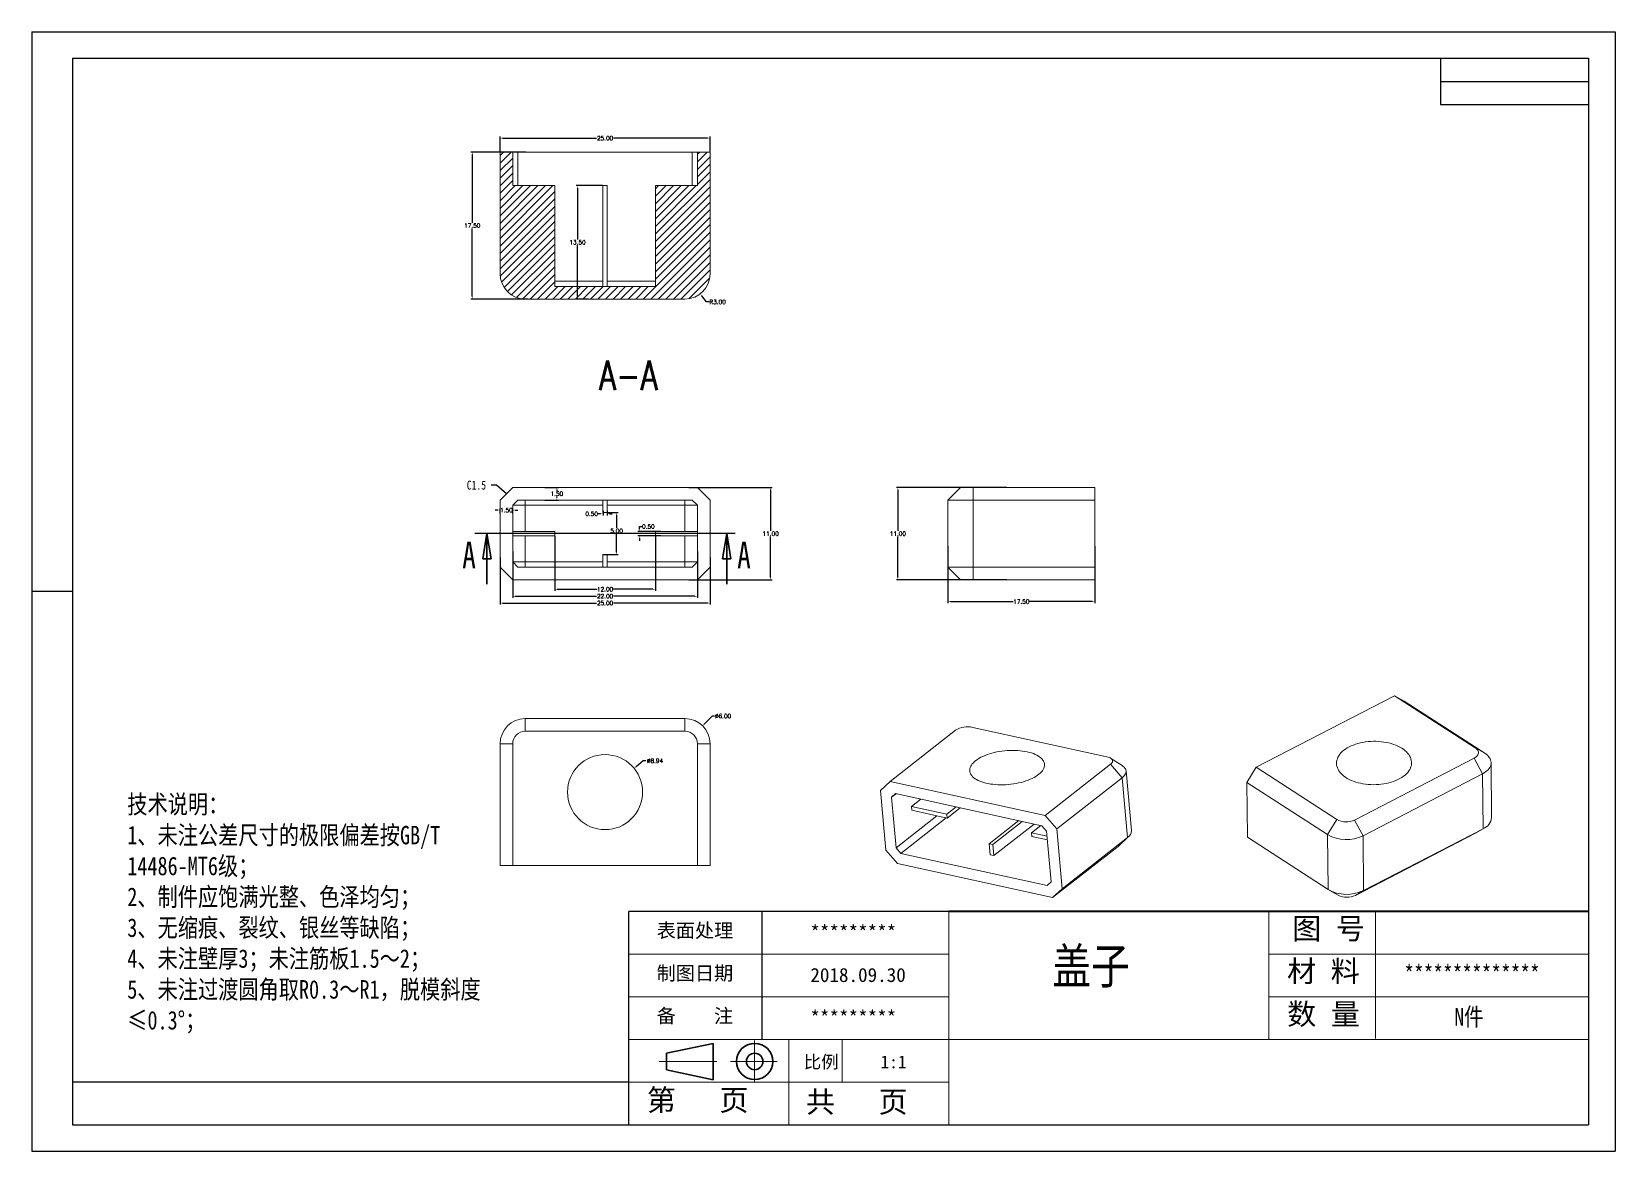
# Model space of a CAD drawing. Header units: inches. Extents: x 1962 to 2664, y 573 to 733.
# Drawn here: x 2475.8 to 2664.4, y 573 to 706.3 of the extents above; entities that cross this region are included whole.
import ezdxf

# ---------------------------------------------------------------- set-up
doc = ezdxf.new("R2010")
doc.units = ezdxf.units.IN
doc.linetypes.add('CENTER2', pattern=[28.575, 19.05, -3.175, 3.175, -3.175])
doc.layers.add('文字', color=81, linetype='Continuous')
for name, color, linetype, lineweight in [('粗实线', 7, 'Continuous', 30), ('细实线', 3, 'Continuous', 9), ('细点划线', 2, 'CENTER2', 9)]:
    doc.layers.add(name, color=color, linetype=linetype, lineweight=lineweight)
doc.styles.add('SLDTEXTSTYLE0', font='TXT', dxfattribs={"width": 0.75})
doc.styles.add('SLDTEXTSTYLE3', font='TXT', dxfattribs={"width": 0.75, "bigfont": 'bigfont'})
doc.styles.get("Standard").update_dxf_attribs({"font": 'txt', "bigfont": 'gbcbig.shx'})
doc.styles.add('宋体', font='', dxfattribs={"width": 0.8, "height": 3.5})
doc.styles.get('宋体').set_extended_font_data('SimSun')
doc.dimstyles.new('1', dxfattribs={"dimtxt": 0.5, "dimasz": 0.3, "dimexe": 0.18, "dimexo": 0.0625, "dimgap": 0.09, "dimtad": 0, "dimtih": 1, "dimtoh": 1, "dimzin": 0, "dimdsep": 46, "dimtxsty": 'Standard', "dimcen": 0, "dimadec": 0, "dimazin": 2, "dimtfac": 1, "dimtofl": 0, "dimtmove": 0, "dimatfit": 3, "dimfxl": 1, "dimtolj": 1, "dimtzin": 0, "dimarcsym": 0})

# ---------------------------------------------------------------- blocks, each defined once
blk = doc.blocks.new('_CLOSED')
at = {"color": 0, "linetype": 'ByBlock', "lineweight": -2}
for p, q in [((-1, 0.166667), (0, 0)), ((-1, 0.166667), (-1, -0.166667)), ((0, 0), (-1, -0.166667)), ((0, 0), (-1, 0))]:
    blk.add_line(p, q, dxfattribs=at)
blk = doc.blocks.new('*D135')
at = {"color": 0, "lineweight": -2}
for p, q in [((2531.59, 692.01), (2531.59, 693.79)), ((2531.89, 693.61), (2543.08, 693.61)), ((2556.29, 693.61), (2545.09, 693.61)), ((2556.59, 692.01), (2556.59, 693.79))]:
    blk.add_line(p, q, dxfattribs=at)
at = {"color": 0}
for points in [[(2531.89, 693.66), (2531.89, 693.56), (2531.59, 693.61)], [(2556.29, 693.66), (2556.29, 693.56), (2556.59, 693.61)]]:
    blk.add_solid(points, dxfattribs=at)
at = {"layer": 'Defpoints', "color": 0}
for p in [(2556.59, 693.61), (2531.59, 691.95), (2556.59, 691.95)]:
    blk.add_point(p, dxfattribs=at)
at = {"color": 0, "insert": (2544.09, 693.61), "char_height": 0.5, "attachment_point": 5}
blk.add_mtext('\\A1;25.00', dxfattribs=at)
blk = doc.blocks.new('*D136')
at = {"color": 0, "lineweight": -2}
for p, q in [((2534.66, 691.95), (2528.09, 691.95)), ((2528.27, 691.65), (2528.27, 683.54)), ((2528.27, 674.75), (2528.27, 682.86)), ((2534.92, 674.45), (2528.09, 674.45))]:
    blk.add_line(p, q, dxfattribs=at)
at = {"color": 0}
for points in [[(2528.22, 691.65), (2528.32, 691.65), (2528.27, 691.95)], [(2528.22, 674.75), (2528.32, 674.75), (2528.27, 674.45)]]:
    blk.add_solid(points, dxfattribs=at)
at = {"layer": 'Defpoints', "color": 0}
for p in [(2534.72, 691.95), (2528.27, 674.45), (2534.98, 674.45)]:
    blk.add_point(p, dxfattribs=at)
at = {"color": 0, "insert": (2528.27, 683.2), "char_height": 0.5, "attachment_point": 5}
blk.add_mtext('\\A1;17.50', dxfattribs=at)
blk = doc.blocks.new('*D137')
at = {"color": 0, "lineweight": -2}
for p, q in [((2543.78, 687.95), (2540.63, 687.95)), ((2540.81, 687.65), (2540.81, 681.54)), ((2540.81, 674.75), (2540.81, 680.86)), ((2542.13, 674.45), (2540.63, 674.45))]:
    blk.add_line(p, q, dxfattribs=at)
at = {"color": 0}
for points in [[(2540.76, 687.65), (2540.86, 687.65), (2540.81, 687.95)], [(2540.76, 674.75), (2540.86, 674.75), (2540.81, 674.45)]]:
    blk.add_solid(points, dxfattribs=at)
at = {"layer": 'Defpoints', "color": 0}
for p in [(2540.81, 687.95), (2543.84, 687.95), (2542.19, 674.45)]:
    blk.add_point(p, dxfattribs=at)
at = {"color": 0, "insert": (2540.81, 681.2), "char_height": 0.5, "attachment_point": 5}
blk.add_mtext('\\A1;13.50', dxfattribs=at)
blk = doc.blocks.new('*D138')
at = {"color": 0, "lineweight": -2}
for p, q in [((2531.59, 643.67), (2531.59, 638.06)), ((2556.59, 643.67), (2556.59, 638.06)), ((2531.89, 638.24), (2543.08, 638.24)), ((2556.29, 638.24), (2545.09, 638.24))]:
    blk.add_line(p, q, dxfattribs=at)
at = {"color": 0}
for points in [[(2531.89, 638.29), (2531.89, 638.19), (2531.59, 638.24)], [(2556.29, 638.29), (2556.29, 638.19), (2556.59, 638.24)]]:
    blk.add_solid(points, dxfattribs=at)
at = {"layer": 'Defpoints', "color": 0}
for p in [(2531.59, 643.74), (2556.59, 643.74), (2556.59, 638.24)]:
    blk.add_point(p, dxfattribs=at)
at = {"color": 0, "insert": (2544.09, 638.24), "char_height": 0.5, "attachment_point": 5}
blk.add_mtext('\\A1;25.00', dxfattribs=at)
blk = doc.blocks.new('*D139')
at = {"color": 0, "lineweight": -2}
for p, q in [((2554.04, 652.01), (2563.98, 652.01)), ((2563.8, 651.71), (2563.8, 646.85)), ((2563.8, 641.31), (2563.8, 646.17)), ((2554.04, 641.01), (2563.98, 641.01))]:
    blk.add_line(p, q, dxfattribs=at)
at = {"color": 0}
for points in [[(2563.75, 651.71), (2563.85, 651.71), (2563.8, 652.01)], [(2563.75, 641.31), (2563.85, 641.31), (2563.8, 641.01)]]:
    blk.add_solid(points, dxfattribs=at)
at = {"layer": 'Defpoints', "color": 0}
for p in [(2553.98, 652.01), (2563.8, 652.01), (2553.98, 641.01)]:
    blk.add_point(p, dxfattribs=at)
at = {"color": 0, "insert": (2563.8, 646.51), "char_height": 0.5, "attachment_point": 5}
blk.add_mtext('\\A1;11.00', dxfattribs=at)
blk = doc.blocks.new('*D140')
at = {"color": 0, "lineweight": -2}
for p, q in [((2536.9, 652.01), (2538.53, 652.01)), ((2538.35, 651.71), (2538.35, 651.6)), ((2538.35, 650.81), (2538.35, 650.92)), ((2536.9, 650.51), (2538.53, 650.51))]:
    blk.add_line(p, q, dxfattribs=at)
at = {"color": 0}
for points in [[(2538.3, 651.71), (2538.4, 651.71), (2538.35, 652.01)], [(2538.3, 650.81), (2538.4, 650.81), (2538.35, 650.51)]]:
    blk.add_solid(points, dxfattribs=at)
at = {"layer": 'Defpoints', "color": 0}
for p in [(2536.84, 652.01), (2538.35, 652.01), (2536.84, 650.51)]:
    blk.add_point(p, dxfattribs=at)
at = {"color": 0, "insert": (2538.35, 651.26), "char_height": 0.5, "attachment_point": 5}
blk.add_mtext('\\A1;1.50', dxfattribs=at)
blk = doc.blocks.new('*D141')
at = {"color": 0, "lineweight": -2}
for p, q in [((2531.29, 649.31), (2530.99, 649.31)), ((2531.59, 648.91), (2531.59, 649.49)), ((2533.09, 648.91), (2533.09, 649.49)), ((2533.39, 649.31), (2533.69, 649.31))]:
    blk.add_line(p, q, dxfattribs=at)
at = {"color": 0}
for points in [[(2531.29, 649.36), (2531.29, 649.26), (2531.59, 649.31)], [(2533.39, 649.36), (2533.39, 649.26), (2533.09, 649.31)]]:
    blk.add_solid(points, dxfattribs=at)
at = {"layer": 'Defpoints', "color": 0}
for p in [(2531.59, 649.31), (2531.59, 648.85), (2533.09, 648.85)]:
    blk.add_point(p, dxfattribs=at)
at = {"color": 0, "insert": (2532.34, 649.31), "char_height": 0.5, "attachment_point": 5}
blk.add_mtext('\\A1;1.50', dxfattribs=at)
blk = doc.blocks.new('*D142')
at = {"color": 0, "lineweight": -2}
for p, q in [((2538.09, 646.2), (2538.09, 639.71)), ((2550.09, 646.2), (2550.09, 639.71)), ((2538.39, 639.89), (2543.16, 639.89)), ((2549.79, 639.89), (2545.01, 639.89))]:
    blk.add_line(p, q, dxfattribs=at)
at = {"color": 0}
for points in [[(2538.39, 639.94), (2538.39, 639.84), (2538.09, 639.89)], [(2549.79, 639.94), (2549.79, 639.84), (2550.09, 639.89)]]:
    blk.add_solid(points, dxfattribs=at)
at = {"layer": 'Defpoints', "color": 0}
for p in [(2538.09, 646.26), (2550.09, 646.26), (2550.09, 639.89)]:
    blk.add_point(p, dxfattribs=at)
at = {"color": 0, "insert": (2544.09, 639.89), "char_height": 0.5, "attachment_point": 5}
blk.add_mtext('\\A1;12.00', dxfattribs=at)
blk = doc.blocks.new('*D143')
at = {"color": 0, "lineweight": -2}
for p, q in [((2544.4, 649.01), (2545.64, 649.01)), ((2545.46, 648.71), (2545.46, 647.19)), ((2545.46, 644.31), (2545.46, 646.51)), ((2543.9, 644.01), (2545.64, 644.01))]:
    blk.add_line(p, q, dxfattribs=at)
at = {"color": 0}
for points in [[(2545.41, 648.71), (2545.51, 648.71), (2545.46, 649.01)], [(2545.41, 644.31), (2545.51, 644.31), (2545.46, 644.01)]]:
    blk.add_solid(points, dxfattribs=at)
at = {"layer": 'Defpoints', "color": 0}
for p in [(2544.34, 649.01), (2545.46, 649.01), (2543.84, 644.01)]:
    blk.add_point(p, dxfattribs=at)
at = {"color": 0, "insert": (2545.46, 646.85), "char_height": 0.5, "attachment_point": 5}
blk.add_mtext('\\A1;5.00', dxfattribs=at)
blk = doc.blocks.new('*D144')
at = {"color": 0, "lineweight": -2}
for p, q in [((2548.18, 647.06), (2548.18, 647.36)), ((2548.18, 647.36), (2548.48, 647.36)), ((2550.72, 646.76), (2548, 646.76)), ((2550.72, 646.26), (2548, 646.26)), ((2548.18, 645.96), (2548.18, 645.66))]:
    blk.add_line(p, q, dxfattribs=at)
at = {"color": 0}
for points in [[(2548.13, 647.06), (2548.23, 647.06), (2548.18, 646.76)], [(2548.13, 645.96), (2548.23, 645.96), (2548.18, 646.26)]]:
    blk.add_solid(points, dxfattribs=at)
at = {"layer": 'Defpoints', "color": 0}
for p in [(2548.18, 646.76), (2550.79, 646.76), (2550.79, 646.26)]:
    blk.add_point(p, dxfattribs=at)
at = {"color": 0, "insert": (2549.24, 647.36), "char_height": 0.5, "attachment_point": 5}
blk.add_mtext('\\A1;0.50', dxfattribs=at)
blk = doc.blocks.new('*D145')
at = {"color": 0, "lineweight": -2}
for p, q in [((2543.54, 648.87), (2543.24, 648.87)), ((2543.84, 649.23), (2543.84, 648.69)), ((2544.34, 649.23), (2544.34, 648.69)), ((2544.64, 648.87), (2544.94, 648.87))]:
    blk.add_line(p, q, dxfattribs=at)
at = {"color": 0}
for points in [[(2543.54, 648.92), (2543.54, 648.82), (2543.84, 648.87)], [(2544.64, 648.92), (2544.64, 648.82), (2544.34, 648.87)]]:
    blk.add_solid(points, dxfattribs=at)
at = {"layer": 'Defpoints', "color": 0}
for p in [(2543.84, 649.29), (2543.84, 648.87), (2544.34, 649.29)]:
    blk.add_point(p, dxfattribs=at)
at = {"color": 0, "insert": (2542.48, 648.87), "char_height": 0.5, "attachment_point": 5}
blk.add_mtext('\\A1;0.50', dxfattribs=at)
blk = doc.blocks.new('*D146')
at = {"color": 0, "lineweight": -2}
for p, q in [((2533.09, 644.37), (2533.09, 638.88)), ((2555.09, 644.37), (2555.09, 638.88)), ((2533.39, 639.06), (2543.08, 639.06)), ((2554.79, 639.06), (2545.09, 639.06))]:
    blk.add_line(p, q, dxfattribs=at)
at = {"color": 0}
for points in [[(2533.39, 639.11), (2533.39, 639.01), (2533.09, 639.06)], [(2554.79, 639.11), (2554.79, 639.01), (2555.09, 639.06)]]:
    blk.add_solid(points, dxfattribs=at)
at = {"layer": 'Defpoints', "color": 0}
for p in [(2533.09, 644.43), (2555.09, 644.43), (2555.09, 639.06)]:
    blk.add_point(p, dxfattribs=at)
at = {"color": 0, "insert": (2544.09, 639.06), "char_height": 0.5, "attachment_point": 5}
blk.add_mtext('\\A1;22.00', dxfattribs=at)
blk = doc.blocks.new('*D147')
at = {"color": 0, "lineweight": -2}
for p, q in [((2591.92, 652.01), (2578.77, 652.01)), ((2578.95, 651.71), (2578.95, 646.85)), ((2578.95, 641.31), (2578.95, 646.17)), ((2591.92, 641.01), (2578.77, 641.01))]:
    blk.add_line(p, q, dxfattribs=at)
at = {"color": 0}
for points in [[(2578.9, 651.71), (2579, 651.71), (2578.95, 652.01)], [(2578.9, 641.31), (2579, 641.31), (2578.95, 641.01)]]:
    blk.add_solid(points, dxfattribs=at)
at = {"layer": 'Defpoints', "color": 0}
for p in [(2578.95, 652.01), (2591.98, 652.01), (2591.98, 641.01)]:
    blk.add_point(p, dxfattribs=at)
at = {"color": 0, "insert": (2578.95, 646.51), "char_height": 0.5, "attachment_point": 5}
blk.add_mtext('\\A1;11.00', dxfattribs=at)
blk = doc.blocks.new('*D148')
at = {"color": 0, "lineweight": -2}
for p, q in [((2584.9, 645.01), (2584.9, 638.24)), ((2602.4, 645.01), (2602.4, 638.24)), ((2585.2, 638.42), (2592.68, 638.42)), ((2602.1, 638.42), (2594.61, 638.42))]:
    blk.add_line(p, q, dxfattribs=at)
at = {"color": 0}
for points in [[(2585.2, 638.47), (2585.2, 638.37), (2584.9, 638.42)], [(2602.1, 638.47), (2602.1, 638.37), (2602.4, 638.42)]]:
    blk.add_solid(points, dxfattribs=at)
at = {"layer": 'Defpoints', "color": 0}
for p in [(2584.9, 645.07), (2602.4, 645.07), (2602.4, 638.42)]:
    blk.add_point(p, dxfattribs=at)
at = {"color": 0, "insert": (2593.65, 638.42), "char_height": 0.5, "attachment_point": 5}
blk.add_mtext('\\A1;17.50', dxfattribs=at)
blk = doc.blocks.new('*D149')
at = {"color": 0, "lineweight": -2}
for p, q in [((2556.83, 624.79), (2555.9, 623.84)), ((2557.13, 624.79), (2556.83, 624.79))]:
    blk.add_line(p, q, dxfattribs=at)
at = {"color": 0}
blk.add_solid([(2555.86, 623.88), (2555.93, 623.81), (2555.69, 623.63)], dxfattribs=at)
at = {"layer": 'Defpoints', "color": 0}
for p in [(2555.69, 623.63), (2551.49, 619.34)]:
    blk.add_point(p, dxfattribs=at)
at = {"color": 0, "insert": (2558.14, 624.79), "char_height": 0.5, "attachment_point": 5}
blk.add_mtext('\\A1;∅6.00', dxfattribs=at)
blk = doc.blocks.new('*D150')
at = {"color": 0, "lineweight": -2}
for p, q in [((2548.64, 619.46), (2547.78, 618.75)), ((2548.94, 619.46), (2548.64, 619.46))]:
    blk.add_line(p, q, dxfattribs=at)
at = {"color": 0}
blk.add_solid([(2547.75, 618.79), (2547.81, 618.72), (2547.55, 618.56)], dxfattribs=at)
at = {"layer": 'Defpoints', "color": 0}
for p in [(2547.55, 618.56), (2540.63, 612.9)]:
    blk.add_point(p, dxfattribs=at)
at = {"color": 0, "insert": (2550.03, 619.46), "char_height": 0.5, "attachment_point": 5}
blk.add_mtext('\\A1;∅8.94', dxfattribs=at)
blk = doc.blocks.new('*D151')
at = {"color": 0, "lineweight": -2}
for p, q in [((2556.18, 674.1), (2555.6, 674.84)), ((2556.48, 674.1), (2556.18, 674.1))]:
    blk.add_line(p, q, dxfattribs=at)
at = {"color": 0}
blk.add_solid([(2555.64, 674.87), (2555.57, 674.81), (2555.42, 675.07)], dxfattribs=at)
at = {"layer": 'Defpoints', "color": 0}
for p in [(2553.59, 677.45), (2555.42, 675.07)]:
    blk.add_point(p, dxfattribs=at)
at = {"color": 0, "insert": (2557.48, 674.1), "char_height": 0.5, "attachment_point": 5}
blk.add_mtext('\\A1;R3.00', dxfattribs=at)

msp = doc.modelspace()

# ---------------------------------------------------------------- hatches: boundary and pattern name
at = {"linetype": 'Continuous', "lineweight": 0}
h = msp.add_hatch(dxfattribs=at)
h.set_pattern_fill('ANSI31', color=4, scale=0.2, style=0)
edge = h.paths.add_edge_path(flags=0)
edge.add_line((2533.088, 691.949), (2531.588, 691.949))
edge.add_line((2531.588, 691.949), (2531.588, 677.449))
edge.add_arc((2534.588, 677.449), 3, 180, 270)
edge.add_line((2534.588, 674.449), (2553.588, 674.449))
edge.add_arc((2553.588, 677.449), 3, 270, 360)
edge.add_line((2556.588, 677.449), (2556.588, 691.949))
edge.add_line((2556.588, 691.949), (2555.088, 691.949))
edge.add_line((2555.088, 691.949), (2555.088, 687.949))
edge.add_line((2555.088, 687.949), (2550.088, 687.949))
edge.add_line((2550.088, 687.949), (2550.088, 675.949))
edge.add_line((2550.088, 675.949), (2538.088, 675.949))
edge.add_line((2538.088, 675.949), (2538.088, 687.949))
edge.add_line((2538.088, 687.949), (2533.088, 687.949))
edge.add_line((2533.088, 687.949), (2533.088, 691.949))

# ---------------------------------------------------------------- linework, layer by layer
for p, q in [((2475.812, 706.285), (2664.376, 706.285)), ((2475.812, 706.285), (2475.812, 572.957)), ((2664.376, 706.285), (2664.376, 572.957)), ((2480.691, 703.11), (2661.201, 703.11)), ((2480.691, 703.11), (2480.691, 576.131)), ((2643.565, 703.11), (2643.565, 697.599)), ((2661.201, 703.11), (2661.201, 576.131)), ((2643.565, 700.355), (2661.201, 700.355)), ((2643.565, 697.599), (2661.201, 697.599)), ((2480.691, 639.621), (2475.812, 639.621)), ((2475.812, 634.683), (2475.812, 572.957)), ((2585.014, 601.527), (2546.92, 601.527)), ((2546.92, 576.131), (2546.92, 601.527)), ((2562.793, 586.29), (2562.793, 601.527)), ((2546.92, 581.21), (2480.691, 581.21)), ((2480.691, 576.131), (2661.201, 576.131)), ((2475.812, 572.957), (2664.376, 572.957)), ((2475.812, 572.957), (2563.11, 572.957))]:
    msp.add_line(p, q)
at = {"color": 7, "linetype": 'Continuous', "lineweight": 15}
for p, q in [((2531.588, 691.949), (2531.588, 677.449)), ((2533.088, 691.949), (2531.588, 691.949)), ((2533.088, 691.949), (2533.088, 687.949)), ((2533.71, 691.949), (2533.088, 691.949)), ((2533.71, 687.949), (2533.71, 691.949)), ((2554.467, 691.949), (2533.71, 691.949)), ((2554.467, 691.949), (2554.467, 687.949)), ((2555.088, 691.949), (2554.467, 691.949)), ((2555.088, 687.949), (2555.088, 691.949)), ((2556.588, 691.949), (2555.088, 691.949)), ((2556.588, 677.449), (2556.588, 691.949)), ((2533.088, 687.949), (2538.088, 687.949)), ((2538.088, 675.949), (2538.088, 687.949)), ((2543.838, 687.949), (2543.838, 675.949)), ((2543.838, 687.949), (2544.338, 687.949)), ((2544.338, 687.949), (2544.338, 675.949)), ((2550.088, 687.949), (2550.088, 675.949)), ((2555.088, 687.949), (2550.088, 687.949)), ((2543.838, 676.571), (2538.088, 676.571)), ((2550.088, 675.949), (2538.088, 675.949)), ((2550.088, 676.571), (2544.338, 676.571)), ((2553.588, 674.449), (2534.588, 674.449)), ((2533.088, 652.012), (2531.588, 650.512)), ((2555.088, 652.012), (2533.088, 652.012)), ((2556.588, 650.512), (2555.088, 652.012)), ((2584.898, 650.512), (2586.398, 652.012)), ((2586.398, 652.012), (2587.898, 652.012)), ((2587.898, 650.512), (2587.898, 652.012)), ((2587.898, 652.012), (2602.398, 652.012)), ((2602.398, 652.012), (2602.398, 650.512)), ((2531.588, 650.512), (2531.588, 642.512)), ((2533.71, 650.512), (2533.088, 649.891)), ((2533.088, 649.891), (2533.088, 643.134)), ((2533.088, 649.891), (2534.588, 649.891)), ((2554.467, 650.512), (2533.71, 650.512)), ((2534.588, 649.891), (2534.588, 650.512)), ((2534.588, 646.762), (2534.588, 649.891)), ((2534.588, 649.891), (2543.838, 649.891)), ((2543.838, 650.512), (2543.838, 649.012)), ((2543.838, 649.012), (2544.338, 649.012)), ((2544.338, 649.012), (2544.338, 650.512)), ((2544.338, 649.891), (2553.588, 649.891)), ((2553.588, 649.891), (2553.588, 650.512)), ((2553.588, 649.891), (2555.088, 649.891)), ((2553.588, 649.891), (2553.588, 646.762)), ((2555.088, 649.891), (2554.467, 650.512)), ((2555.088, 643.134), (2555.088, 649.891)), ((2556.588, 642.512), (2556.588, 650.512)), ((2587.898, 650.512), (2584.898, 650.512)), ((2584.898, 642.512), (2584.898, 650.512)), ((2587.898, 650.512), (2587.898, 642.512)), ((2602.398, 650.512), (2587.898, 650.512)), ((2602.398, 650.512), (2602.398, 642.512)), ((2538.088, 646.762), (2533.088, 646.762)), ((2533.088, 646.262), (2538.088, 646.262)), ((2534.588, 643.134), (2534.588, 646.262)), ((2538.088, 646.262), (2538.088, 646.762)), ((2550.088, 646.762), (2550.088, 646.262)), ((2555.088, 646.762), (2550.088, 646.762)), ((2550.088, 646.262), (2555.088, 646.262)), ((2553.588, 646.262), (2553.588, 643.134)), ((2533.088, 643.134), (2533.71, 642.512)), ((2534.588, 643.134), (2533.088, 643.134)), ((2534.588, 642.512), (2534.588, 643.134)), ((2543.838, 643.134), (2534.588, 643.134)), ((2544.338, 644.012), (2543.838, 644.012)), ((2543.838, 644.012), (2543.838, 642.512)), ((2544.338, 642.512), (2544.338, 644.012)), ((2553.588, 643.134), (2544.338, 643.134)), ((2555.088, 643.134), (2553.588, 643.134)), ((2553.588, 642.512), (2553.588, 643.134)), ((2554.467, 642.512), (2555.088, 643.134)), ((2531.588, 642.512), (2533.088, 641.012)), ((2533.71, 642.512), (2554.467, 642.512)), ((2555.088, 641.012), (2556.588, 642.512)), ((2586.398, 641.012), (2584.898, 642.512)), ((2584.898, 642.512), (2587.898, 642.512)), ((2587.898, 641.012), (2587.898, 642.512)), ((2587.898, 642.512), (2602.398, 642.512)), ((2602.398, 642.512), (2602.398, 641.012)), ((2533.088, 641.012), (2555.088, 641.012)), ((2587.898, 641.012), (2586.398, 641.012)), ((2602.398, 641.012), (2587.898, 641.012)), ((2621.608, 618.685), (2638.085, 627.213)), ((2647.693, 621), (2638.085, 627.213)), ((2638.085, 627.213), (2639.22, 626.57)), ((2639.22, 626.57), (2648.828, 620.357)), ((2534.588, 624.484), (2553.588, 624.484)), ((2534.588, 624.484), (2534.588, 622.984)), ((2553.588, 624.484), (2553.588, 622.984)), ((2553.588, 622.984), (2534.588, 622.984)), ((2585.809, 623.089), (2578.016, 616.998)), ((2603.824, 619.949), (2587.874, 623.443)), ((2531.588, 621.484), (2533.088, 621.484)), ((2531.588, 606.984), (2531.588, 621.484)), ((2533.088, 621.484), (2533.088, 606.984)), ((2556.588, 621.484), (2555.088, 621.484)), ((2555.088, 606.984), (2555.088, 621.484)), ((2556.588, 621.484), (2556.588, 606.984)), ((2647.693, 621), (2648.828, 620.357)), ((2596.484, 612.952), (2604.277, 619.043)), ((2605.654, 618.901), (2604.276, 619.776)), ((2605.657, 617.434), (2604.277, 619.043)), ((2620.497, 616.879), (2621.608, 618.685)), ((2621.608, 618.685), (2631.216, 612.472)), ((2633.333, 612.41), (2647.563, 619.776)), ((2647.563, 619.776), (2648.569, 617.909)), ((2649.644, 612.694), (2649.581, 619.223)), ((2578.016, 616.998), (2576.877, 615.941)), ((2596.484, 612.952), (2578.016, 616.998)), ((2605.657, 617.434), (2597.864, 611.343)), ((2606.299, 610.324), (2605.657, 617.434)), ((2606.769, 611.146), (2606.126, 618.255)), ((2630.104, 610.666), (2620.497, 616.879)), ((2620.56, 610.35), (2620.497, 616.879)), ((2648.569, 617.909), (2634.339, 610.543)), ((2648.632, 611.379), (2648.569, 617.909)), ((2576.877, 615.941), (2577.519, 608.831)), ((2578.658, 615.551), (2578.186, 615.113)), ((2578.186, 615.113), (2578.727, 615.535)), ((2578.186, 615.113), (2578.729, 609.108)), ((2596.083, 611.733), (2578.658, 615.551)), ((2580.587, 614.013), (2581.702, 614.884)), ((2583.602, 612.916), (2578.729, 609.108)), ((2580.587, 614.013), (2580.627, 613.568)), ((2584.785, 613.093), (2580.587, 614.013)), ((2580.627, 613.568), (2584.825, 612.649)), ((2584.785, 613.093), (2585.899, 613.964)), ((2584.825, 612.649), (2584.785, 613.093)), ((2584.825, 612.649), (2586.375, 613.86)), ((2597.864, 611.343), (2596.484, 612.952)), ((2579.3, 608.441), (2584.714, 612.673)), ((2589.832, 609.592), (2593.341, 612.334)), ((2590.252, 609.5), (2593.761, 612.242)), ((2590.373, 608.167), (2595.187, 611.93)), ((2594.858, 610.886), (2595.973, 611.757)), ((2596.655, 611.067), (2596.083, 611.733)), ((2597.197, 605.062), (2596.655, 611.067)), ((2598.506, 604.234), (2597.864, 611.343)), ((2631.216, 612.472), (2630.104, 610.666)), ((2633.333, 612.41), (2634.339, 610.543)), ((2634.402, 604.014), (2648.632, 611.379)), ((2648.632, 611.379), (2647.65, 610.798)), ((2647.721, 610.837), (2648.775, 611.458)), ((2578.729, 609.108), (2579.3, 608.441)), ((2590.252, 609.5), (2589.832, 609.592)), ((2589.832, 609.592), (2589.953, 608.259)), ((2590.373, 608.167), (2590.252, 609.5)), ((2596.708, 610.481), (2594.858, 610.886)), ((2594.858, 610.886), (2594.898, 610.442)), ((2594.898, 610.442), (2596.748, 610.037)), ((2605.16, 609.267), (2597.368, 603.177)), ((2598.506, 604.234), (2606.299, 610.324)), ((2605.16, 609.267), (2606.299, 610.324)), ((2605.221, 609.318), (2605.16, 609.267)), ((2605.221, 609.318), (2606.42, 610.427)), ((2620.56, 610.35), (2630.167, 604.137)), ((2630.167, 604.137), (2630.104, 610.666)), ((2647.65, 610.798), (2633.42, 603.433)), ((2634.339, 610.543), (2634.402, 604.014)), ((2647.721, 610.837), (2647.65, 610.798)), ((2577.519, 608.831), (2578.899, 607.222)), ((2578.899, 607.222), (2597.368, 603.177)), ((2579.3, 608.441), (2596.726, 604.624)), ((2589.953, 608.259), (2590.373, 608.167)), ((2533.088, 606.984), (2531.588, 606.984)), ((2555.088, 606.984), (2533.088, 606.984)), ((2556.588, 606.984), (2555.088, 606.984)), ((2596.726, 604.624), (2597.197, 605.062)), ((2597.368, 603.177), (2598.506, 604.234)), ((2630.307, 604.052), (2631.372, 603.452)), ((2634.402, 604.014), (2633.42, 603.433))]:
    msp.add_line(p, q, dxfattribs=at)
at = {"color": 1}
msp.add_line((2559.588, 646.512), (2528.588, 646.512), dxfattribs=at)
at = {"color": 7, "linetype": 'Continuous', "lineweight": 30}
for p, q in [((2530.016, 640.512), (2530.016, 646.512)), ((2558.566, 640.512), (2558.566, 646.512))]:
    msp.add_line(p, q, dxfattribs=at)
at = {"color": 7, "linetype": 'Continuous', "lineweight": 15, "flags": 128}
for points in [[(2594.354, 620.527), (2594.612, 620.464), (2594.858, 620.393), (2595.088, 620.312), (2595.304, 620.224), (2595.502, 620.127), (2595.683, 620.023), (2595.845, 619.913), (2595.988, 619.796), (2596.111, 619.673), (2596.213, 619.545), (2596.294, 619.413), (2596.353, 619.277), (2596.39, 619.138), (2596.405, 618.996), (2596.398, 618.853), (2596.369, 618.709), (2596.318, 618.564), (2596.245, 618.42), (2596.151, 618.277), (2596.036, 618.136), (2595.9, 617.997), (2595.745, 617.862), (2595.571, 617.731), (2595.379, 617.604), (2595.169, 617.482), (2594.944, 617.366), (2594.704, 617.257), (2594.45, 617.154), (2594.184, 617.059), (2593.906, 616.972), (2593.619, 616.894), (2593.324, 616.824), (2593.022, 616.763), (2592.714, 616.711), (2592.403, 616.67), (2592.089, 616.638), (2591.775, 616.616), (2591.461, 616.604), (2591.15, 616.602), (2590.843, 616.611), (2590.542, 616.63), (2590.247, 616.659), (2589.961, 616.697), (2589.685, 616.746), (2589.421, 616.804), (2589.169, 616.871), (2588.93, 616.947), (2588.707, 617.032), (2588.5, 617.124), (2588.31, 617.224), (2588.139, 617.332), (2587.986, 617.446), (2587.853, 617.566), (2587.741, 617.691), (2587.649, 617.821), (2587.579, 617.955), (2587.531, 618.093), (2587.505, 618.233), (2587.5, 618.376), (2587.519, 618.52), (2587.559, 618.664), (2587.621, 618.809), (2587.704, 618.952), (2587.809, 619.094), (2587.935, 619.234), (2588.08, 619.371), (2588.245, 619.505), (2588.428, 619.634), (2588.629, 619.758), (2588.846, 619.877), (2589.079, 619.99), (2589.326, 620.096), (2589.587, 620.195), (2589.859, 620.286), (2590.141, 620.369), (2590.433, 620.443), (2590.732, 620.509), (2591.037, 620.565), (2591.347, 620.611), (2591.659, 620.648), (2591.973, 620.675), (2592.287, 620.692), (2592.6, 620.699), (2592.909, 620.695), (2593.213, 620.682), (2593.512, 620.658), (2593.802, 620.624), (2594.083, 620.58), (2594.354, 620.527)], [(2632.684, 621.114), (2632.928, 621.231), (2633.184, 621.339), (2633.454, 621.435), (2633.734, 621.521), (2634.023, 621.595), (2634.321, 621.657), (2634.625, 621.706), (2634.935, 621.744), (2635.248, 621.768), (2635.563, 621.78), (2635.878, 621.779), (2636.192, 621.765), (2636.503, 621.738), (2636.81, 621.699), (2637.112, 621.647), (2637.406, 621.583), (2637.691, 621.507), (2637.966, 621.42), (2638.229, 621.321), (2638.48, 621.212), (2638.716, 621.093), (2638.938, 620.965), (2639.142, 620.828), (2639.33, 620.682), (2639.499, 620.53), (2639.648, 620.37), (2639.778, 620.205), (2639.887, 620.035), (2639.975, 619.86), (2640.042, 619.683), (2640.086, 619.503), (2640.109, 619.321), (2640.109, 619.139), (2640.087, 618.957), (2640.043, 618.776), (2639.977, 618.598), (2639.889, 618.422), (2639.78, 618.25), (2639.651, 618.083), (2639.502, 617.922), (2639.333, 617.767), (2639.146, 617.619), (2638.942, 617.479), (2638.721, 617.348), (2638.485, 617.225), (2638.234, 617.113), (2637.971, 617.011), (2637.696, 616.92), (2637.411, 616.84), (2637.117, 616.772), (2636.816, 616.716), (2636.509, 616.673), (2636.198, 616.642), (2635.884, 616.624), (2635.568, 616.618), (2635.253, 616.626), (2634.941, 616.646), (2634.631, 616.679), (2634.327, 616.725), (2634.029, 616.783), (2633.739, 616.853), (2633.459, 616.934), (2633.189, 617.027), (2632.932, 617.131), (2632.688, 617.245), (2632.46, 617.369), (2632.246, 617.502), (2632.05, 617.643), (2631.872, 617.792), (2631.713, 617.948), (2631.573, 618.111), (2631.453, 618.279), (2631.355, 618.451), (2631.277, 618.627), (2631.222, 618.806), (2631.188, 618.987), (2631.177, 619.169), (2631.188, 619.351), (2631.221, 619.533), (2631.276, 619.712), (2631.353, 619.89), (2631.451, 620.063), (2631.57, 620.233), (2631.71, 620.397), (2631.869, 620.555), (2632.047, 620.707), (2632.243, 620.851), (2632.455, 620.987), (2632.684, 621.114)], [(2647.563, 619.776), (2647.701, 619.857), (2647.82, 619.948), (2647.917, 620.047), (2647.992, 620.153), (2648.042, 620.263), (2648.066, 620.375), (2648.065, 620.489), (2648.039, 620.601), (2647.987, 620.71), (2647.912, 620.814), (2647.813, 620.911), (2647.693, 621)], [(2604.277, 619.043), (2604.371, 619.127), (2604.443, 619.215), (2604.49, 619.305), (2604.511, 619.395), (2604.508, 619.483), (2604.478, 619.569), (2604.424, 619.65), (2604.346, 619.726), (2604.244, 619.795), (2604.122, 619.856), (2603.981, 619.907), (2603.824, 619.949)], [(2605.654, 618.901), (2605.664, 618.894), (2605.794, 618.801), (2605.904, 618.701), (2605.992, 618.596), (2606.059, 618.486), (2606.104, 618.373), (2606.126, 618.256), (2606.125, 618.138), (2606.102, 618.018), (2606.056, 617.898), (2605.988, 617.779), (2605.898, 617.661), (2605.788, 617.546), (2605.657, 617.434)], [(2648.828, 620.357), (2648.993, 620.241), (2649.139, 620.116), (2649.266, 619.985), (2649.372, 619.847), (2649.457, 619.705), (2649.521, 619.559), (2649.562, 619.41), (2649.58, 619.259), (2649.575, 619.108), (2649.548, 618.957), (2649.498, 618.808), (2649.426, 618.662), (2649.332, 618.521), (2649.217, 618.384), (2649.082, 618.254), (2648.929, 618.13), (2648.757, 618.015), (2648.569, 617.909)]]:
    msp.add_lwpolyline(points, dxfattribs=at)
at = {"color": 7, "linetype": 'Continuous', "lineweight": 15}
msp.add_circle((2544.088, 615.734), 4.468, dxfattribs=at)
for centre, radius, start, end in [((2534.588, 677.449), 3, 180, 270), ((2553.588, 677.449), 3, 270, 0), ((2534.588, 621.484), 3, 90, 180), ((2553.588, 621.484), 3, 0, 90), ((2534.588, 621.484), 1.5, 90, 180), ((2553.588, 621.484), 1.5, 0, 90), ((2587.274, 620.741), 2.768, 77.48834, 121.97475), ((2605.802, 611.153), 0.967, 300.95054, 359.57392), ((2632.333, 614.475), 2.294, 240.84814, 295.83807), ((2648.063, 612.864), 1.59, 290.95483, 353.8499), ((2632.338, 614.653), 4.57, 240.73208, 295.95413), ((2632.401, 608.123), 4.57, 240.73208, 295.95413), ((2632.415, 605.523), 2.319, 243.27337, 295.65945)]:
    msp.add_arc(centre, radius, start, end, dxfattribs=at)
at = {"layer": '粗实线', "color": 7, "lineweight": 40}
msp.add_line((2661.201, 601.527), (2585.014, 601.527), dxfattribs=at)
at = {"layer": '粗实线', "color": 7}
for p, q in [((2556.959, 585.814), (2551.409, 584.638)), ((2551.409, 584.638), (2551.409, 582.675)), ((2556.959, 585.814), (2556.959, 581.465)), ((2551.409, 582.675), (2556.959, 581.465))]:
    msp.add_line(p, q, dxfattribs=at)
for radius in [2.158, 0.981]:
    msp.add_circle((2561.898, 583.657), radius, dxfattribs=at)
at = {"layer": '细实线', "color": 7}
for p, q in [((2585.014, 601.527), (2585.014, 576.131)), ((2623.108, 601.527), (2623.108, 586.29)), ((2635.806, 601.527), (2635.806, 586.396)), ((2585.014, 596.448), (2546.92, 596.448)), ((2661.201, 596.448), (2623.108, 596.448)), ((2585.014, 591.369), (2546.92, 591.369)), ((2661.201, 591.369), (2623.108, 591.369)), ((2661.201, 586.29), (2546.92, 586.29)), ((2565.967, 586.29), (2565.967, 576.131)), ((2572.316, 586.29), (2572.316, 581.21)), ((2585.014, 581.21), (2546.92, 581.21))]:
    msp.add_line(p, q, dxfattribs=at)
at = {"layer": '细点划线', "color": 7}
for p, q in [((2561.898, 586.14), (2561.898, 581.21)), ((2550.524, 583.657), (2557.384, 583.657)), ((2559.012, 583.657), (2564.589, 583.657))]:
    msp.add_line(p, q, dxfattribs=at)

# ---------------------------------------------------------------- block references
at = {"color": 7, "linetype": 'Continuous', "lineweight": 30, "xscale": 3, "yscale": 3, "zscale": 0.5, "rotation": 90}
for p in [(2530.016, 646.512), (2558.566, 646.512)]:
    msp.add_blockref('_CLOSED', p, dxfattribs=at)

# ---------------------------------------------------------------- texts
at = {"color": 0, "linetype": 'Continuous', "lineweight": 0, "insert": (2546.865, 667.113), "char_height": 3.5, "attachment_point": 2, "style": 'SLDTEXTSTYLE3'}
msp.add_mtext('A-A', dxfattribs=at)
at = {"color": 7, "linetype": 'Continuous', "char_height": 3.175, "attachment_point": 1, "style": 'SLDTEXTSTYLE0'}
for insert in [(2527.079, 645.549), (2559.816, 645.549)]:
    msp.add_mtext('A', dxfattribs=dict(at, insert=insert))
at = {"width": 949.35373, "attachment_point": 1}
for s, insert, char_height in [('{\\fSimHei|b0|i0|c134|p49;表面处理}', (2550.233, 600.086), 1.67037), ('{\\fSimHei|b0|i0|c134|p49;*********}', (2568.528, 599.871), 1.67037), ('{\\fSimHei|b0|i0|c134|p49;制图日期}', (2550.233, 595.006), 1.67037), ('{\\fSimHei|b0|i0|c134|p49;2018.\\fSimHei|b0|i0|c0|p49;09\\fSimHei|b0|i0|c134|p49;.\\fSimHei|b0|i0|c0|p49;30}', (2568.528, 594.792), 1.670368), ('{\\fSimHei|b0|i0|c134|p49;备    注}', (2550.233, 589.927), 1.67037), ('{\\fSimHei|b0|i0|c134|p49;*********}', (2568.528, 589.712), 1.67037)]:
    msp.add_mtext(s, dxfattribs=dict(at, insert=insert, char_height=char_height))
at = {"layer": '文字', "color": 0, "attachment_point": 1, "style": '宋体'}
for s, insert, char_height, width in [('{\\H1.111x;C1.5}', (2527.615, 652.82), 0.95234, 11.01015), ('{\\H1.111x;技术说明：\\P1、未注公差尺寸的极限偏差按GB/T 14486-MT6级；\\P2、制件应饱满光整、色泽均匀；\\P3、无缩痕、裂纹、银丝等缺陷；\\P4、未注壁厚3；未注筋板1.5～2；\\P5、未注过渡圆角取R0.3～R1，脱模斜度≤0.3%%D；}', (2487.197, 615.391), 1.98405, 44.68946), ('盖子', (2597.344, 597.142), 4.2326, 54.11268), ('{\\H1.111x;**************}', (2639.249, 595.121), 1.90468, 22.02029), ('{\\H1.111x;N件}', (2645.216, 590.042), 1.90468, 22.02029)]:
    msp.add_mtext(s, dxfattribs=dict(at, insert=insert, char_height=char_height, width=width))
at = {"layer": '细实线', "color": 7, "attachment_point": 1}
for s, insert, char_height, width in [('{\\fSimSun|b0|i0|c134|p54;图 号}', (2625.9, 600.756), 2.53958, 12.6979), ('{\\fSimSun|b0|i0|c134|p54;材 料   }', (2625.298, 595.677), 2.53958, 12.6979), ('{\\fSimSun|b0|i0|c134|p54;数 量}', (2625.311, 590.573), 2.53958, 11.47414), ('{\\fSimSun|b0|i0|c134|p54;比例}', (2567.745, 584.366), 1.52375, 6.68878), ('{\\fSimSun|b0|i0|c134|p54;1:1}', (2576.872, 584.366), 1.52375, 6.68878), ('{\\fSimSun|b0|i0|c134|p54;第   页}', (2549.057, 580.337), 2.53958, 19.04685), ('{\\fSimSun|b0|i0|c134|p54; 共   页}', (2566.278, 580.122), 2.53958, 19.04685)]:
    msp.add_mtext(s, dxfattribs=dict(at, insert=insert, char_height=char_height, width=width))

# ---------------------------------------------------------------- dimensions: what is measured, and where the dimension line sits
for base, p1, p2, picture, middle in [((2556.588, 693.609), (2531.588, 691.949), (2556.588, 691.949), '*D135', (2544.088, 693.609)), ((2531.588, 649.308), (2533.088, 648.845), (2531.588, 648.845), '*D141', (2532.338, 649.308)), ((2543.838, 648.869), (2544.338, 649.293), (2543.838, 649.293), '*D145', (2542.482, 648.869)), ((2550.088, 639.887), (2538.088, 646.262), (2550.088, 646.262), '*D142', (2544.088, 639.887)), ((2602.398, 638.418), (2584.898, 645.068), (2602.398, 645.068), '*D148', (2593.648, 638.418)), ((2556.588, 638.238), (2531.588, 643.737), (2556.588, 643.737), '*D138', (2544.088, 638.238)), ((2555.088, 639.055), (2533.088, 644.433), (2555.088, 644.433), '*D146', (2544.088, 639.055))]:
    dim = msp.add_linear_dim(base=base, p1=p1, p2=p2, dimstyle='1')
    dim.commit()
    dim.dimension.update_dxf_attribs({"geometry": picture, "text_midpoint": middle})
for base, p1, p2, picture, middle in [((2528.268, 674.449), (2534.722, 691.949), (2534.984, 674.449), '*D136', (2528.268, 683.199)), ((2540.806, 687.949), (2542.189, 674.449), (2543.838, 687.949), '*D137', (2540.806, 681.199)), ((2538.351, 652.012), (2536.836, 650.512), (2536.836, 652.012), '*D140', (2538.351, 651.262)), ((2563.801, 652.012), (2553.977, 641.012), (2553.977, 652.012), '*D139', (2563.801, 646.512)), ((2578.948, 652.012), (2591.978, 641.012), (2591.978, 652.012), '*D147', (2578.948, 646.512)), ((2548.184, 646.762), (2550.786, 646.262), (2550.786, 646.762), '*D144', (2549.24, 647.362))]:
    dim = msp.add_linear_dim(base=base, p1=p1, p2=p2, angle=90, dimstyle='1')
    dim.commit()
    dim.dimension.update_dxf_attribs({"geometry": picture, "text_midpoint": middle})
dim = msp.add_radius_dim(center=(2553.588, 677.449), mpoint=(2555.421, 675.075), dimstyle='1')
dim.commit()
dim.dimension.update_dxf_attribs({"geometry": '*D151', "text_midpoint": (2557.483, 674.097), "dimtype": 164})
dim = msp.add_linear_dim(base=(2545.462, 649.012), p1=(2543.838, 644.012), p2=(2544.338, 649.012), angle=90, dimstyle='1')
dim.commit()
dim.dimension.update_dxf_attribs({"geometry": '*D143', "text_midpoint": (2545.462, 646.852), "dimtype": 160})
for p1, p2, picture, middle in [((2551.489, 619.34), (2555.687, 623.627), '*D149', (2558.136, 624.793)), ((2540.631, 612.903), (2547.545, 618.564), '*D150', (2550.025, 619.456))]:
    dim = msp.add_diameter_dim_2p(p1=p1, p2=p2, dimstyle='1')
    dim.commit()
    dim.dimension.update_dxf_attribs({"geometry": picture, "text_midpoint": middle, "dimtype": 163})

# ---------------------------------------------------------------- leaders
msp.add_leader([(2532.338, 651.262), (2531.143, 652.29), (2530.51, 652.29)], dimstyle='1', override={"dimgap": 0.09, "dimtad": 0})

doc.saveas('drawing.dxf')
